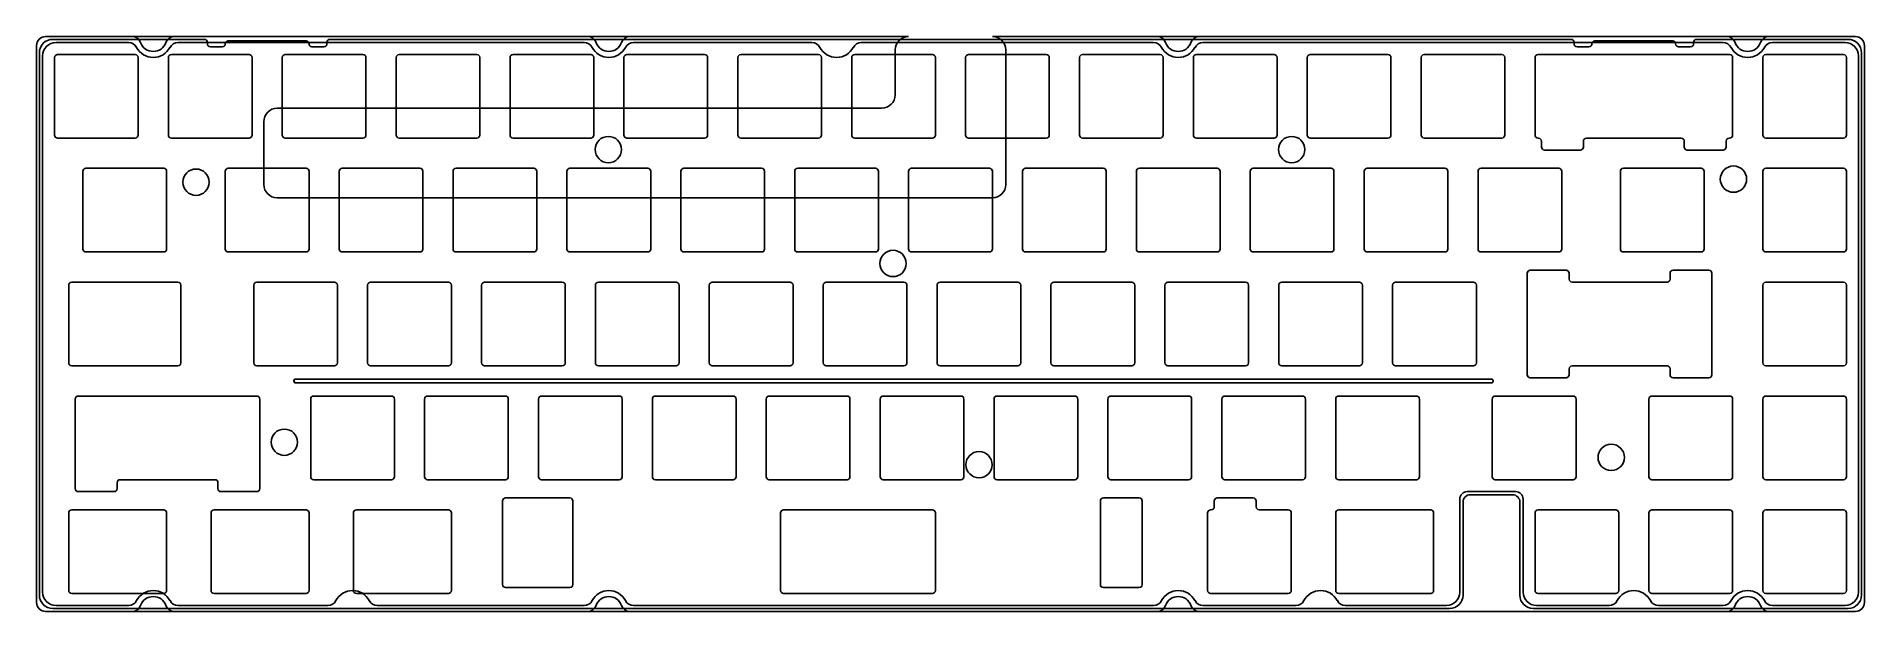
# Model space of a CAD drawing. Header units: millimetres. Extents: x 30 to 336, y 28 to 125.
import ezdxf

# ---------------------------------------------------------------- set-up
doc = ezdxf.new("R2010")
doc.units = ezdxf.units.MM
for name, color, linetype in [('KeepOutLayer', 6, 'Continuous'), ('Mechanical2', 216, 'Continuous'), ('MultiLayer', 9, 'Continuous')]:
    doc.layers.add(name, color=color, linetype=linetype)

msp = doc.modelspace()

# ---------------------------------------------------------------- linework, layer by layer
at = {"layer": 'KeepOutLayer'}
for p, q in [((33.59, 123.57), (45.74, 123.57)), ((52.66, 122.76), (52.66, 122.76)), ((52.66, 122.76), (52.66, 122.76)), ((53.99, 123.57), (121.94, 123.57)), ((130.19, 123.57), (160.04, 123.57)), ((166.96, 122.76), (166.96, 122.76)), ((166.96, 122.76), (166.96, 122.76)), ((168.29, 123.57), (217.19, 123.57)), ((225.44, 123.57), (312.44, 123.57)), ((319.36, 122.76), (319.36, 122.76)), ((319.36, 122.76), (319.36, 122.76)), ((320.69, 123.57), (332.84, 123.57)), ((320.69, 123.57), (332.84, 123.57)), ((31.34, 31.62), (31.34, 121.32)), ((31.34, 31.62), (31.34, 121.32)), ((335.09, 31.62), (335.09, 121.32)), ((73.68, 67.25), (273.7, 67.25)), ((73.68, 66.65), (273.7, 66.65)), ((268.41, 31.62), (268.41, 47.17)), ((268.41, 31.62), (268.41, 47.17)), ((269.66, 48.42), (277.74, 48.42)), ((269.66, 48.42), (277.74, 48.42)), ((278.99, 31.62), (278.99, 47.17)), ((278.99, 31.62), (278.99, 47.17)), ((33.59, 29.37), (45.74, 29.37)), ((52.66, 30.18), (52.66, 30.18)), ((52.66, 30.18), (52.66, 30.18)), ((53.99, 29.37), (79.08, 29.37)), ((80.41, 30.18), (80.41, 30.18)), ((80.41, 30.18), (80.41, 30.18)), ((87.32, 29.37), (121.94, 29.37)), ((130.19, 29.37), (217.19, 29.37)), ((225.44, 29.37), (241, 29.37)), ((249.25, 29.37), (266.16, 29.37)), ((249.25, 29.37), (266.16, 29.37)), ((281.24, 29.37), (293.39, 29.37)), ((281.24, 29.37), (293.39, 29.37)), ((294.72, 30.18), (294.72, 30.18)), ((301.64, 29.37), (312.44, 29.37)), ((319.36, 30.18), (319.36, 30.18)), ((319.36, 30.18), (319.36, 30.18)), ((320.69, 29.37), (332.84, 29.37))]:
    msp.add_line(p, q, dxfattribs=at)
for centre, radius, start, end in [((33.59, 121.32), 2.25, 90, 180), ((33.59, 121.32), 2.25, 90, 180), ((45.74, 122.07), 1.5, 27.5398, 90), ((45.74, 122.07), 1.5, 27.5398, 90), ((49.86, 124.22), 3.15, 207.5399, 332.4601), ((49.86, 124.22), 3.15, 207.5399, 332.4601), ((53.99, 122.07), 1.5, 90, 152.4601), ((53.99, 122.07), 1.5, 90, 152.4601), ((121.94, 122.07), 1.5, 27.5398, 90), ((126.06, 124.22), 3.15, 207.5399, 332.4601), ((130.19, 122.07), 1.5, 90, 152.4601), ((160.04, 122.07), 1.5, 27.5398, 90), ((160.04, 122.07), 1.5, 27.5398, 90), ((164.16, 124.22), 3.15, 207.5399, 332.4601), ((164.16, 124.22), 3.15, 207.5399, 332.4601), ((168.29, 122.07), 1.5, 90, 152.4601), ((168.29, 122.07), 1.5, 90, 152.4601), ((217.19, 122.07), 1.5, 27.5398, 90), ((221.31, 124.22), 3.15, 207.5399, 332.4601), ((225.44, 122.07), 1.5, 90, 152.4601), ((312.44, 122.07), 1.5, 27.5398, 90), ((312.44, 122.07), 1.5, 27.5398, 90), ((316.56, 124.22), 3.15, 207.5399, 332.4601), ((316.56, 124.22), 3.15, 207.5399, 332.4601), ((320.69, 122.07), 1.5, 90, 152.4601), ((320.69, 122.07), 1.5, 90, 152.4601), ((332.84, 121.32), 2.25, 0, 90), ((73.68, 66.95), 0.3, 90, 270), ((273.7, 66.95), 0.3, 270, 90), ((269.66, 47.17), 1.25, 90, 180), ((269.66, 47.17), 1.25, 90, 180), ((277.74, 47.17), 1.25, 0, 90), ((277.74, 47.17), 1.25, 0, 90), ((33.59, 31.62), 2.25, 180, 270), ((33.59, 31.62), 2.25, 180, 270), ((49.86, 28.72), 3.15, 27.5399, 152.4601), ((49.86, 28.72), 3.15, 27.5399, 152.4601), ((83.2, 28.72), 3.15, 27.5399, 152.4601), ((83.2, 28.72), 3.15, 27.5399, 152.4601), ((126.06, 28.72), 3.15, 27.5399, 152.4601), ((221.31, 28.72), 3.15, 27.5399, 152.4601), ((245.12, 28.72), 3.15, 27.5399, 152.4601), ((266.16, 31.62), 2.25, 270, 0), ((266.16, 31.62), 2.25, 270, 0), ((281.24, 31.62), 2.25, 180, 270), ((281.24, 31.62), 2.25, 180, 270), ((297.51, 28.72), 3.15, 27.5399, 152.4601), ((297.51, 28.72), 3.15, 27.5399, 152.4601), ((316.56, 28.72), 3.15, 27.5399, 152.4601), ((316.56, 28.72), 3.15, 27.5399, 152.4601), ((332.84, 31.62), 2.25, 270, 0), ((332.84, 31.62), 2.25, 270, 0), ((45.74, 30.87), 1.5, 270, 332.4602), ((53.99, 30.87), 1.5, 207.5399, 270), ((53.99, 30.87), 1.5, 207.5399, 270), ((79.08, 30.87), 1.5, 270, 332.4601), ((79.08, 30.87), 1.5, 270, 332.4601), ((87.32, 30.87), 1.5, 207.5399, 270), ((87.32, 30.87), 1.5, 207.5399, 270), ((121.94, 30.87), 1.5, 270, 332.4602), ((130.19, 30.87), 1.5, 207.5399, 270), ((217.19, 30.87), 1.5, 270, 332.4602), ((225.44, 30.87), 1.5, 207.5399, 270), ((241, 30.87), 1.5, 270, 332.4602), ((249.25, 30.87), 1.5, 207.5399, 270), ((293.39, 30.87), 1.5, 270, 332.4601), ((293.39, 30.87), 1.5, 270, 332.4601), ((301.64, 30.87), 1.5, 207.5399, 270), ((301.64, 30.87), 1.5, 207.5399, 270), ((312.44, 30.87), 1.5, 270, 332.4602), ((312.44, 30.87), 1.5, 270, 332.4602), ((320.69, 30.87), 1.5, 207.5399, 270)]:
    msp.add_arc(centre, radius, start, end, dxfattribs=at)
at = {"layer": 'Mechanical2'}
for p, q in [((30.34, 29.87), (30.34, 123.07)), ((31.84, 124.57), (176.21, 124.57)), ((33.06, 124.1), (58.41, 124.1)), ((38.8, 124.57), (45.87, 124.57)), ((58.91, 123.35), (58.91, 123.6)), ((59.41, 122.85), (61.41, 122.85)), ((62.41, 123.85), (75.41, 123.85)), ((76.41, 122.85), (78.41, 122.85)), ((78.91, 123.35), (78.91, 123.6)), ((79.41, 124.1), (287.01, 124.1)), ((132.8, 124.57), (139.87, 124.57)), ((173.96, 114.82), (173.96, 122.32)), ((190.21, 124.57), (334.59, 124.57)), ((192.46, 99.82), (192.46, 122.32)), ((226.55, 124.57), (233.62, 124.57)), ((287.51, 123.35), (287.51, 123.6)), ((288.01, 122.85), (290.01, 122.85)), ((291.01, 123.85), (304.01, 123.85)), ((305.01, 122.85), (307.01, 122.85)), ((307.51, 123.35), (307.51, 123.6)), ((308.01, 124.1), (333.36, 124.1)), ((320.55, 124.57), (327.62, 124.57)), ((336.09, 29.87), (336.09, 123.07)), ((30.81, 31.1), (30.81, 121.85)), ((33.34, 108.07), (33.34, 121.07)), ((33.84, 121.57), (46.84, 121.57)), ((47.34, 108.07), (47.34, 121.07)), ((52.39, 108.07), (52.39, 121.07)), ((52.89, 121.57), (65.89, 121.57)), ((66.39, 108.07), (66.39, 121.07)), ((71.44, 108.07), (71.44, 121.07)), ((71.94, 121.57), (84.94, 121.57)), ((85.44, 108.07), (85.44, 121.07)), ((90.49, 108.07), (90.49, 121.07)), ((90.99, 121.57), (103.99, 121.57)), ((104.49, 108.07), (104.49, 121.07)), ((109.54, 108.07), (109.54, 121.07)), ((110.04, 121.57), (123.04, 121.57)), ((123.54, 108.07), (123.54, 121.07)), ((128.59, 108.07), (128.59, 121.07)), ((129.09, 121.57), (142.09, 121.57)), ((142.59, 108.07), (142.59, 121.07)), ((147.64, 108.07), (147.64, 121.07)), ((148.14, 121.57), (161.14, 121.57)), ((161.64, 108.07), (161.64, 121.07)), ((166.69, 108.07), (166.69, 121.07)), ((167.19, 121.57), (180.19, 121.57)), ((180.69, 108.07), (180.69, 121.07)), ((185.74, 108.07), (185.74, 121.07)), ((186.24, 121.57), (199.24, 121.57)), ((199.74, 108.07), (199.74, 121.07)), ((204.79, 108.07), (204.79, 121.07)), ((205.29, 121.57), (218.29, 121.57)), ((218.79, 108.07), (218.79, 121.07)), ((223.84, 108.07), (223.84, 121.07)), ((224.34, 121.57), (237.34, 121.57)), ((237.84, 108.07), (237.84, 121.07)), ((242.89, 108.07), (242.89, 121.07)), ((243.39, 121.57), (256.39, 121.57)), ((256.89, 108.07), (256.89, 121.07)), ((261.94, 108.07), (261.94, 121.07)), ((262.44, 121.57), (275.44, 121.57)), ((275.94, 108.07), (275.94, 121.07)), ((280.99, 108.07), (280.99, 121.07)), ((281.49, 121.57), (313.54, 121.57)), ((314.04, 108.07), (314.04, 121.07)), ((319.09, 108.07), (319.09, 121.07)), ((319.59, 121.57), (332.59, 121.57)), ((333.09, 108.07), (333.09, 121.07)), ((335.61, 31.1), (335.61, 121.85)), ((68.34, 99.82), (68.34, 110.32)), ((70.59, 112.57), (171.71, 112.57)), ((33.84, 107.57), (46.84, 107.57)), ((52.89, 107.57), (65.89, 107.57)), ((71.94, 107.57), (84.94, 107.57)), ((90.99, 107.57), (103.99, 107.57)), ((110.04, 107.57), (123.04, 107.57)), ((129.09, 107.57), (142.09, 107.57)), ((148.14, 107.57), (161.14, 107.57)), ((167.19, 107.57), (180.19, 107.57)), ((186.24, 107.57), (199.24, 107.57)), ((205.29, 107.57), (218.29, 107.57)), ((224.34, 107.57), (237.34, 107.57)), ((243.39, 107.57), (256.39, 107.57)), ((262.44, 107.57), (275.44, 107.57)), ((281.49, 107.57), (281.57, 107.57)), ((282.07, 106.07), (282.07, 107.07)), ((289.07, 106.07), (289.07, 107.07)), ((289.57, 107.57), (305.45, 107.57)), ((305.95, 106.07), (305.95, 107.07)), ((312.95, 106.07), (312.95, 107.07)), ((313.45, 107.57), (313.54, 107.57)), ((319.59, 107.57), (332.59, 107.57)), ((282.57, 105.57), (288.57, 105.57)), ((306.45, 105.57), (312.45, 105.57)), ((38.1, 89.02), (38.1, 102.02)), ((38.6, 102.52), (51.6, 102.52)), ((52.1, 89.02), (52.1, 102.02)), ((61.91, 89.02), (61.91, 102.02)), ((62.41, 102.52), (75.41, 102.52)), ((75.91, 89.02), (75.91, 102.02)), ((80.96, 89.02), (80.96, 102.02)), ((81.46, 102.52), (94.46, 102.52)), ((94.96, 89.02), (94.96, 102.02)), ((100.01, 89.02), (100.01, 102.02)), ((100.51, 102.52), (113.51, 102.52)), ((114.01, 89.02), (114.01, 102.02)), ((119.06, 89.02), (119.06, 102.02)), ((119.56, 102.52), (132.56, 102.52)), ((133.06, 89.02), (133.06, 102.02)), ((138.11, 89.02), (138.11, 102.02)), ((138.61, 102.52), (151.61, 102.52)), ((152.11, 89.02), (152.11, 102.02)), ((157.16, 89.02), (157.16, 102.02)), ((157.66, 102.52), (170.66, 102.52)), ((171.16, 89.02), (171.16, 102.02)), ((176.21, 89.02), (176.21, 102.02)), ((176.71, 102.52), (189.71, 102.52)), ((190.21, 89.02), (190.21, 102.02)), ((195.26, 89.02), (195.26, 102.02)), ((195.76, 102.52), (208.76, 102.52)), ((209.26, 89.02), (209.26, 102.02)), ((214.31, 89.02), (214.31, 102.02)), ((214.81, 102.52), (227.81, 102.52)), ((228.31, 89.02), (228.31, 102.02)), ((233.36, 89.02), (233.36, 102.02)), ((233.86, 102.52), (246.86, 102.52)), ((247.36, 89.02), (247.36, 102.02)), ((252.41, 89.02), (252.41, 102.02)), ((252.91, 102.52), (265.91, 102.52)), ((266.41, 89.02), (266.41, 102.02)), ((271.46, 89.02), (271.46, 102.02)), ((271.96, 102.52), (284.96, 102.52)), ((285.46, 89.02), (285.46, 102.02)), ((295.27, 89.02), (295.27, 102.02)), ((295.77, 102.52), (308.77, 102.52)), ((309.27, 89.02), (309.27, 102.02)), ((319.09, 89.02), (319.09, 102.02)), ((319.59, 102.52), (332.59, 102.52)), ((333.09, 89.02), (333.09, 102.02)), ((70.59, 97.57), (190.21, 97.57)), ((38.6, 88.52), (51.6, 88.52)), ((62.41, 88.52), (75.41, 88.52)), ((81.46, 88.52), (94.46, 88.52)), ((100.51, 88.52), (113.51, 88.52)), ((119.56, 88.52), (132.56, 88.52)), ((138.61, 88.52), (151.61, 88.52)), ((157.66, 88.52), (170.66, 88.52)), ((176.71, 88.52), (189.71, 88.52)), ((195.76, 88.52), (208.76, 88.52)), ((214.81, 88.52), (227.81, 88.52)), ((233.86, 88.52), (246.86, 88.52)), ((252.91, 88.52), (265.91, 88.52)), ((271.96, 88.52), (284.96, 88.52)), ((295.77, 88.52), (308.77, 88.52)), ((319.59, 88.52), (332.59, 88.52)), ((35.72, 69.97), (35.72, 82.97)), ((36.22, 83.47), (53.98, 83.47)), ((54.48, 69.97), (54.48, 82.97)), ((66.67, 69.97), (66.67, 82.97)), ((67.17, 83.47), (80.17, 83.47)), ((80.67, 69.97), (80.67, 82.97)), ((85.72, 69.97), (85.72, 82.97)), ((86.22, 83.47), (99.22, 83.47)), ((99.72, 69.97), (99.72, 82.97)), ((104.77, 69.97), (104.77, 82.97)), ((105.27, 83.47), (118.27, 83.47)), ((118.77, 69.97), (118.77, 82.97)), ((123.82, 69.97), (123.82, 82.97)), ((124.32, 83.47), (137.32, 83.47)), ((137.82, 69.97), (137.82, 82.97)), ((142.87, 69.97), (142.87, 82.97)), ((143.37, 83.47), (156.37, 83.47)), ((156.87, 69.97), (156.87, 82.97)), ((161.92, 69.97), (161.92, 82.97)), ((162.42, 83.47), (175.42, 83.47)), ((175.92, 69.97), (175.92, 82.97)), ((180.97, 69.97), (180.97, 82.97)), ((181.47, 83.47), (194.47, 83.47)), ((194.97, 69.97), (194.97, 82.97)), ((200.02, 69.97), (200.02, 82.97)), ((200.52, 83.47), (213.52, 83.47)), ((214.02, 69.97), (214.02, 82.97)), ((219.07, 69.97), (219.07, 82.97)), ((219.57, 83.47), (232.57, 83.47)), ((233.07, 69.97), (233.07, 82.97)), ((238.12, 69.97), (238.12, 82.97)), ((238.62, 83.47), (251.62, 83.47)), ((252.12, 69.97), (252.12, 82.97)), ((257.17, 69.97), (257.17, 82.97)), ((257.67, 83.47), (270.67, 83.47)), ((271.17, 69.97), (271.17, 82.97)), ((279.69, 67.97), (279.69, 84.97)), ((280.19, 85.47), (286.19, 85.47)), ((286.69, 83.97), (286.69, 84.97)), ((287.19, 83.47), (303.07, 83.47)), ((303.57, 83.97), (303.57, 84.97)), ((304.07, 85.47), (310.07, 85.47)), ((310.57, 67.97), (310.57, 84.97)), ((319.09, 69.97), (319.09, 82.97)), ((319.59, 83.47), (332.59, 83.47)), ((333.09, 69.97), (333.09, 82.97)), ((36.22, 69.47), (53.98, 69.47)), ((67.17, 69.47), (80.17, 69.47)), ((86.22, 69.47), (99.22, 69.47)), ((105.27, 69.47), (118.27, 69.47)), ((124.32, 69.47), (137.32, 69.47)), ((143.37, 69.47), (156.37, 69.47)), ((162.42, 69.47), (175.42, 69.47)), ((181.47, 69.47), (194.47, 69.47)), ((200.52, 69.47), (213.52, 69.47)), ((219.57, 69.47), (232.57, 69.47)), ((238.62, 69.47), (251.62, 69.47)), ((257.67, 69.47), (270.67, 69.47)), ((280.19, 67.47), (286.19, 67.47)), ((286.69, 67.97), (286.69, 68.97)), ((287.19, 69.47), (303.07, 69.47)), ((303.57, 67.97), (303.57, 68.97)), ((304.07, 67.47), (310.07, 67.47)), ((319.59, 69.47), (332.59, 69.47)), ((37.31, 64.42), (67.18, 64.42)), ((76.7, 64.42), (89.7, 64.42)), ((95.75, 64.42), (108.75, 64.42)), ((114.8, 64.42), (127.8, 64.42)), ((133.85, 64.42), (146.85, 64.42)), ((152.9, 64.42), (165.9, 64.42)), ((171.95, 64.42), (184.95, 64.42)), ((191, 64.42), (204, 64.42)), ((210.05, 64.42), (223.05, 64.42)), ((229.1, 64.42), (242.1, 64.42)), ((248.15, 64.42), (261.15, 64.42)), ((274.34, 64.42), (287.34, 64.42)), ((300.54, 64.42), (313.54, 64.42)), ((319.59, 64.42), (332.59, 64.42)), ((36.81, 48.92), (36.81, 63.92)), ((67.68, 48.92), (67.68, 63.92)), ((76.2, 50.92), (76.2, 63.92)), ((90.2, 50.92), (90.2, 63.92)), ((95.25, 50.92), (95.25, 63.92)), ((109.25, 50.92), (109.25, 63.92)), ((114.3, 50.92), (114.3, 63.92)), ((128.3, 50.92), (128.3, 63.92)), ((133.35, 50.92), (133.35, 63.92)), ((147.35, 50.92), (147.35, 63.92)), ((152.4, 50.92), (152.4, 63.92)), ((166.4, 50.92), (166.4, 63.92)), ((171.45, 50.92), (171.45, 63.92)), ((185.45, 50.92), (185.45, 63.92)), ((190.5, 50.92), (190.5, 63.92)), ((204.5, 50.92), (204.5, 63.92)), ((209.55, 50.92), (209.55, 63.92)), ((223.55, 50.92), (223.55, 63.92)), ((228.6, 50.92), (228.6, 63.92)), ((242.6, 50.92), (242.6, 63.92)), ((247.65, 50.92), (247.65, 63.92)), ((261.65, 50.92), (261.65, 63.92)), ((273.84, 50.92), (273.84, 63.92)), ((287.84, 50.92), (287.84, 63.92)), ((300.04, 50.92), (300.04, 63.92)), ((314.04, 50.92), (314.04, 63.92)), ((319.09, 50.92), (319.09, 63.92)), ((333.09, 50.92), (333.09, 63.92)), ((43.81, 48.92), (43.81, 49.92)), ((44.31, 50.42), (60.18, 50.42)), ((60.68, 48.92), (60.68, 49.92)), ((76.7, 50.42), (89.7, 50.42)), ((95.75, 50.42), (108.75, 50.42)), ((114.8, 50.42), (127.8, 50.42)), ((133.85, 50.42), (146.85, 50.42)), ((152.9, 50.42), (165.9, 50.42)), ((171.95, 50.42), (184.95, 50.42)), ((191, 50.42), (204, 50.42)), ((210.05, 50.42), (223.05, 50.42)), ((229.1, 50.42), (242.1, 50.42)), ((248.15, 50.42), (261.15, 50.42)), ((274.34, 50.42), (287.34, 50.42)), ((300.54, 50.42), (313.54, 50.42)), ((319.59, 50.42), (332.59, 50.42)), ((37.31, 48.42), (43.31, 48.42)), ((61.18, 48.42), (67.18, 48.42)), ((108.28, 32.87), (108.28, 46.87)), ((108.78, 47.37), (119.54, 47.37)), ((120.04, 32.87), (120.04, 46.87)), ((208.28, 32.87), (208.28, 46.87)), ((208.78, 47.37), (214.78, 47.37)), ((215.28, 32.87), (215.28, 46.87)), ((227.34, 45.87), (227.34, 46.87)), ((227.84, 47.37), (233.84, 47.37)), ((234.34, 45.87), (234.34, 46.87)), ((268.94, 31.1), (268.94, 46.65)), ((270.19, 47.9), (277.21, 47.9)), ((278.46, 31.1), (278.46, 46.65)), ((35.72, 31.87), (35.72, 44.87)), ((36.22, 45.37), (51.6, 45.37)), ((52.1, 31.87), (52.1, 44.87)), ((59.53, 31.87), (59.53, 44.87)), ((60.03, 45.37), (75.41, 45.37)), ((75.91, 31.87), (75.91, 44.87)), ((83.34, 31.87), (83.34, 44.87)), ((83.84, 45.37), (99.22, 45.37)), ((99.72, 31.87), (99.72, 44.87)), ((154.78, 31.87), (154.78, 44.87)), ((155.28, 45.37), (180.19, 45.37)), ((180.69, 31.87), (180.69, 44.87)), ((226.22, 31.87), (226.22, 44.87)), ((226.72, 45.37), (226.84, 45.37)), ((234.84, 45.37), (239.72, 45.37)), ((240.22, 31.87), (240.22, 44.87)), ((247.65, 31.87), (247.65, 44.87)), ((248.15, 45.37), (263.53, 45.37)), ((264.03, 31.87), (264.03, 44.87)), ((280.99, 31.87), (280.99, 44.87)), ((281.49, 45.37), (294.49, 45.37)), ((294.99, 31.87), (294.99, 44.87)), ((300.04, 31.87), (300.04, 44.87)), ((300.54, 45.37), (313.54, 45.37)), ((314.04, 31.87), (314.04, 44.87)), ((319.09, 31.87), (319.09, 44.87)), ((319.59, 45.37), (332.59, 45.37)), ((333.09, 31.87), (333.09, 44.87)), ((36.22, 31.37), (51.6, 31.37)), ((60.03, 31.37), (75.41, 31.37)), ((83.84, 31.37), (99.22, 31.37)), ((108.78, 32.37), (119.54, 32.37)), ((155.28, 31.37), (180.19, 31.37)), ((208.78, 32.37), (214.78, 32.37)), ((226.72, 31.37), (239.72, 31.37)), ((248.15, 31.37), (263.53, 31.37)), ((281.49, 31.37), (294.49, 31.37)), ((300.54, 31.37), (313.54, 31.37)), ((319.59, 31.37), (332.59, 31.37)), ((31.84, 28.37), (334.59, 28.37)), ((33.06, 28.85), (266.69, 28.85)), ((38.8, 28.37), (45.87, 28.37)), ((132.8, 28.37), (139.87, 28.37)), ((226.55, 28.37), (233.62, 28.37)), ((280.71, 28.85), (333.36, 28.85)), ((320.55, 28.37), (327.62, 28.37))]:
    msp.add_line(p, q, dxfattribs=at)
for centre, radius, start, end in [((31.84, 123.07), 1.5, 90, 180), ((33.06, 121.85), 2.25, 90, 180), ((46.33, 123.07), 1.5, 19.4713, 90.0001), ((49.86, 124.32), 2.25, 199.4712, 340.5288), ((53.4, 123.07), 1.5, 89.9999, 160.5287), ((58.41, 123.6), 0.5, 0, 90), ((59.41, 123.35), 0.5, 180, 270), ((61.41, 123.35), 0.5, 270, 0), ((62.41, 123.35), 0.5, 90, 180), ((75.41, 123.35), 0.5, 0, 90), ((76.41, 123.35), 0.5, 180, 270), ((78.41, 123.35), 0.5, 270, 0), ((79.41, 123.6), 0.5, 90, 180), ((122.53, 123.07), 1.5, 19.4713, 90.0001), ((126.06, 124.32), 2.25, 199.4712, 340.5288), ((129.6, 123.07), 1.5, 89.9999, 160.5287), ((176.21, 122.32), 2.25, 90, 180), ((190.21, 122.32), 2.25, 360, 90), ((217.78, 123.07), 1.5, 19.4713, 90.0001), ((221.31, 124.32), 2.25, 199.4712, 340.5288), ((224.85, 123.07), 1.5, 89.9999, 160.5287), ((287.01, 123.6), 0.5, 0, 90), ((288.01, 123.35), 0.5, 180, 270), ((290.01, 123.35), 0.5, 270, 0), ((291.01, 123.35), 0.5, 90, 180), ((304.01, 123.35), 0.5, 0, 90), ((305.01, 123.35), 0.5, 180, 270), ((307.01, 123.35), 0.5, 270, 0), ((308.01, 123.6), 0.5, 90, 180), ((313.03, 123.07), 1.5, 19.4713, 90.0001), ((316.56, 124.32), 2.25, 199.4712, 340.5288), ((320.1, 123.07), 1.5, 89.9999, 160.5287), ((333.36, 121.85), 2.25, 0, 90), ((334.59, 123.07), 1.5, 0, 90), ((33.84, 121.07), 0.5, 90, 180), ((46.84, 121.07), 0.5, 0, 90), ((52.89, 121.07), 0.5, 90, 180), ((65.89, 121.07), 0.5, 0, 90), ((71.94, 121.07), 0.5, 90, 180), ((84.94, 121.07), 0.5, 0, 90), ((90.99, 121.07), 0.5, 90, 180), ((103.99, 121.07), 0.5, 0, 90), ((110.04, 121.07), 0.5, 90, 180), ((123.04, 121.07), 0.5, 0, 90), ((129.09, 121.07), 0.5, 90, 180), ((142.09, 121.07), 0.5, 0, 90), ((148.14, 121.07), 0.5, 90, 180), ((161.14, 121.07), 0.5, 0, 90), ((167.19, 121.07), 0.5, 90, 180), ((180.19, 121.07), 0.5, 0, 90), ((186.24, 121.07), 0.5, 90, 180), ((199.24, 121.07), 0.5, 0, 90), ((205.29, 121.07), 0.5, 90, 180), ((218.29, 121.07), 0.5, 0, 90), ((224.34, 121.07), 0.5, 90, 180), ((237.34, 121.07), 0.5, 0, 90), ((243.39, 121.07), 0.5, 90, 180), ((256.39, 121.07), 0.5, 0, 90), ((262.44, 121.07), 0.5, 90, 180), ((275.44, 121.07), 0.5, 0, 90), ((281.49, 121.07), 0.5, 90, 180), ((313.54, 121.07), 0.5, 0, 90), ((319.59, 121.07), 0.5, 90, 180), ((332.59, 121.07), 0.5, 0, 90), ((171.71, 114.82), 2.25, 270, 0), ((70.59, 110.32), 2.25, 90, 180), ((33.84, 108.07), 0.5, 180, 270), ((46.84, 108.07), 0.5, 270, 0), ((52.89, 108.07), 0.5, 180, 270), ((65.89, 108.07), 0.5, 270, 0), ((71.94, 108.07), 0.5, 180, 270), ((84.94, 108.07), 0.5, 270, 0), ((90.99, 108.07), 0.5, 180, 270), ((103.99, 108.07), 0.5, 270, 0), ((110.04, 108.07), 0.5, 180, 270), ((123.04, 108.07), 0.5, 270, 0), ((129.09, 108.07), 0.5, 180, 270), ((142.09, 108.07), 0.5, 270, 0), ((148.14, 108.07), 0.5, 180, 270), ((161.14, 108.07), 0.5, 270, 0), ((167.19, 108.07), 0.5, 180, 270), ((180.19, 108.07), 0.5, 270, 0), ((186.24, 108.07), 0.5, 180, 270), ((199.24, 108.07), 0.5, 270, 0), ((205.29, 108.07), 0.5, 180, 270), ((218.29, 108.07), 0.5, 270, 0), ((224.34, 108.07), 0.5, 180, 270), ((237.34, 108.07), 0.5, 270, 0), ((243.39, 108.07), 0.5, 180, 270), ((256.39, 108.07), 0.5, 270, 0), ((262.44, 108.07), 0.5, 180, 270), ((275.44, 108.07), 0.5, 270, 0), ((281.49, 108.07), 0.5, 180, 270), ((281.57, 107.07), 0.5, 0, 90), ((289.57, 107.07), 0.5, 90, 180), ((305.45, 107.07), 0.5, 0, 90), ((313.45, 107.07), 0.5, 90, 180), ((313.54, 108.07), 0.5, 270, 0), ((319.59, 108.07), 0.5, 180, 270), ((332.59, 108.07), 0.5, 270, 0), ((282.57, 106.07), 0.5, 180, 270), ((288.57, 106.07), 0.5, 270, 0), ((306.45, 106.07), 0.5, 180, 270), ((312.45, 106.07), 0.5, 270, 0), ((38.6, 102.02), 0.5, 90, 180), ((51.6, 102.02), 0.5, 0, 90), ((62.41, 102.02), 0.5, 90, 180), ((75.41, 102.02), 0.5, 0, 90), ((81.46, 102.02), 0.5, 90, 180), ((94.46, 102.02), 0.5, 0, 90), ((100.51, 102.02), 0.5, 90, 180), ((113.51, 102.02), 0.5, 0, 90), ((119.56, 102.02), 0.5, 90, 180), ((132.56, 102.02), 0.5, 0, 90), ((138.61, 102.02), 0.5, 90, 180), ((151.61, 102.02), 0.5, 0, 90), ((157.66, 102.02), 0.5, 90, 180), ((170.66, 102.02), 0.5, 0, 90), ((176.71, 102.02), 0.5, 90, 180), ((189.71, 102.02), 0.5, 0, 90), ((195.76, 102.02), 0.5, 90, 180), ((208.76, 102.02), 0.5, 0, 90), ((214.81, 102.02), 0.5, 90, 180), ((227.81, 102.02), 0.5, 0, 90), ((233.86, 102.02), 0.5, 90, 180), ((246.86, 102.02), 0.5, 0, 90), ((252.91, 102.02), 0.5, 90, 180), ((265.91, 102.02), 0.5, 0, 90), ((271.96, 102.02), 0.5, 90, 180), ((284.96, 102.02), 0.5, 0, 90), ((295.77, 102.02), 0.5, 90, 180), ((308.77, 102.02), 0.5, 0, 90), ((319.59, 102.02), 0.5, 90, 180), ((332.59, 102.02), 0.5, 0, 90), ((70.59, 99.82), 2.25, 180, 270), ((190.21, 99.82), 2.25, 270, 0), ((38.6, 89.02), 0.5, 180, 270), ((51.6, 89.02), 0.5, 270, 0), ((62.41, 89.02), 0.5, 180, 270), ((75.41, 89.02), 0.5, 270, 0), ((81.46, 89.02), 0.5, 180, 270), ((94.46, 89.02), 0.5, 270, 0), ((100.51, 89.02), 0.5, 180, 270), ((113.51, 89.02), 0.5, 270, 0), ((119.56, 89.02), 0.5, 180, 270), ((132.56, 89.02), 0.5, 270, 0), ((138.61, 89.02), 0.5, 180, 270), ((151.61, 89.02), 0.5, 270, 0), ((157.66, 89.02), 0.5, 180, 270), ((170.66, 89.02), 0.5, 270, 0), ((176.71, 89.02), 0.5, 180, 270), ((189.71, 89.02), 0.5, 270, 0), ((195.76, 89.02), 0.5, 180, 270), ((208.76, 89.02), 0.5, 270, 0), ((214.81, 89.02), 0.5, 180, 270), ((227.81, 89.02), 0.5, 270, 0), ((233.86, 89.02), 0.5, 180, 270), ((246.86, 89.02), 0.5, 270, 0), ((252.91, 89.02), 0.5, 180, 270), ((265.91, 89.02), 0.5, 270, 0), ((271.96, 89.02), 0.5, 180, 270), ((284.96, 89.02), 0.5, 270, 0), ((295.77, 89.02), 0.5, 180, 270), ((308.77, 89.02), 0.5, 270, 0), ((319.59, 89.02), 0.5, 180, 270), ((332.59, 89.02), 0.5, 270, 0), ((36.22, 82.97), 0.5, 90, 180), ((53.98, 82.97), 0.5, 0, 90), ((67.17, 82.97), 0.5, 90, 180), ((80.17, 82.97), 0.5, 0, 90), ((86.22, 82.97), 0.5, 90, 180), ((99.22, 82.97), 0.5, 0, 90), ((105.27, 82.97), 0.5, 90, 180), ((118.27, 82.97), 0.5, 0, 90), ((124.32, 82.97), 0.5, 90, 180), ((137.32, 82.97), 0.5, 0, 90), ((143.37, 82.97), 0.5, 90, 180), ((156.37, 82.97), 0.5, 0, 90), ((162.42, 82.97), 0.5, 90, 180), ((175.42, 82.97), 0.5, 0, 90), ((181.47, 82.97), 0.5, 90, 180), ((194.47, 82.97), 0.5, 0, 90), ((200.52, 82.97), 0.5, 90, 180), ((213.52, 82.97), 0.5, 0, 90), ((219.57, 82.97), 0.5, 90, 180), ((232.57, 82.97), 0.5, 0, 90), ((238.62, 82.97), 0.5, 90, 180), ((251.62, 82.97), 0.5, 0, 90), ((257.67, 82.97), 0.5, 90, 180), ((270.67, 82.97), 0.5, 0, 90), ((280.19, 84.97), 0.5, 90, 180), ((286.19, 84.97), 0.5, 0, 90), ((287.19, 83.97), 0.5, 180, 270), ((303.07, 83.97), 0.5, 270, 0), ((304.07, 84.97), 0.5, 90, 180), ((310.07, 84.97), 0.5, 0, 90), ((319.59, 82.97), 0.5, 90, 180), ((332.59, 82.97), 0.5, 0, 90), ((36.22, 69.97), 0.5, 180, 270), ((53.98, 69.97), 0.5, 270, 0), ((67.17, 69.97), 0.5, 180, 270), ((80.17, 69.97), 0.5, 270, 0), ((86.22, 69.97), 0.5, 180, 270), ((99.22, 69.97), 0.5, 270, 0), ((105.27, 69.97), 0.5, 180, 270), ((118.27, 69.97), 0.5, 270, 0), ((124.32, 69.97), 0.5, 180, 270), ((137.32, 69.97), 0.5, 270, 0), ((143.37, 69.97), 0.5, 180, 270), ((156.37, 69.97), 0.5, 270, 0), ((162.42, 69.97), 0.5, 180, 270), ((175.42, 69.97), 0.5, 270, 0), ((181.47, 69.97), 0.5, 180, 270), ((194.47, 69.97), 0.5, 270, 0), ((200.52, 69.97), 0.5, 180, 270), ((213.52, 69.97), 0.5, 270, 0), ((219.57, 69.97), 0.5, 180, 270), ((232.57, 69.97), 0.5, 270, 0), ((238.62, 69.97), 0.5, 180, 270), ((251.62, 69.97), 0.5, 270, 0), ((257.67, 69.97), 0.5, 180, 270), ((270.67, 69.97), 0.5, 270, 0), ((280.19, 67.97), 0.5, 180, 270), ((286.19, 67.97), 0.5, 270, 0), ((287.19, 68.97), 0.5, 90, 180), ((303.07, 68.97), 0.5, 0, 90), ((304.07, 67.97), 0.5, 180, 270), ((310.07, 67.97), 0.5, 270, 0), ((319.59, 69.97), 0.5, 180, 270), ((332.59, 69.97), 0.5, 270, 0), ((37.31, 63.92), 0.5, 90, 180), ((67.18, 63.92), 0.5, 0, 90), ((76.7, 63.92), 0.5, 90, 180), ((89.7, 63.92), 0.5, 0, 90), ((95.75, 63.92), 0.5, 90, 180), ((108.75, 63.92), 0.5, 0, 90), ((114.8, 63.92), 0.5, 90, 180), ((127.8, 63.92), 0.5, 0, 90), ((133.85, 63.92), 0.5, 90, 180), ((146.85, 63.92), 0.5, 0, 90), ((152.9, 63.92), 0.5, 90, 180), ((165.9, 63.92), 0.5, 0, 90), ((171.95, 63.92), 0.5, 90, 180), ((184.95, 63.92), 0.5, 0, 90), ((191, 63.92), 0.5, 90, 180), ((204, 63.92), 0.5, 0, 90), ((210.05, 63.92), 0.5, 90, 180), ((223.05, 63.92), 0.5, 0, 90), ((229.1, 63.92), 0.5, 90, 180), ((242.1, 63.92), 0.5, 0, 90), ((248.15, 63.92), 0.5, 90, 180), ((261.15, 63.92), 0.5, 0, 90), ((274.34, 63.92), 0.5, 90, 180), ((287.34, 63.92), 0.5, 0, 90), ((300.54, 63.92), 0.5, 90, 180), ((313.54, 63.92), 0.5, 0, 90), ((319.59, 63.92), 0.5, 90, 180), ((332.59, 63.92), 0.5, 0, 90), ((37.31, 48.92), 0.5, 180, 270), ((43.31, 48.92), 0.5, 270, 0), ((44.31, 49.92), 0.5, 90, 180), ((60.18, 49.92), 0.5, 0, 90), ((61.18, 48.92), 0.5, 180, 270), ((67.18, 48.92), 0.5, 270, 0), ((76.7, 50.92), 0.5, 180, 270), ((89.7, 50.92), 0.5, 270, 0), ((95.75, 50.92), 0.5, 180, 270), ((108.75, 50.92), 0.5, 270, 0), ((114.8, 50.92), 0.5, 180, 270), ((127.8, 50.92), 0.5, 270, 0), ((133.85, 50.92), 0.5, 180, 270), ((146.85, 50.92), 0.5, 270, 0), ((152.9, 50.92), 0.5, 180, 270), ((165.9, 50.92), 0.5, 270, 0), ((171.95, 50.92), 0.5, 180, 270), ((184.95, 50.92), 0.5, 270, 0), ((191, 50.92), 0.5, 180, 270), ((204, 50.92), 0.5, 270, 0), ((210.05, 50.92), 0.5, 180, 270), ((223.05, 50.92), 0.5, 270, 0), ((229.1, 50.92), 0.5, 180, 270), ((242.1, 50.92), 0.5, 270, 0), ((248.15, 50.92), 0.5, 180, 270), ((261.15, 50.92), 0.5, 270, 0), ((274.34, 50.92), 0.5, 180, 270), ((287.34, 50.92), 0.5, 270, 0), ((300.54, 50.92), 0.5, 180, 270), ((313.54, 50.92), 0.5, 270, 0), ((319.59, 50.92), 0.5, 180, 270), ((332.59, 50.92), 0.5, 270, 0), ((108.78, 46.87), 0.5, 90, 180), ((119.54, 46.87), 0.5, 0, 90), ((208.78, 46.87), 0.5, 90, 180), ((214.78, 46.87), 0.5, 0, 90), ((226.84, 45.87), 0.5, 270, 0), ((227.84, 46.87), 0.5, 90, 180), ((233.84, 46.87), 0.5, 0, 90), ((234.84, 45.87), 0.5, 180, 270), ((270.19, 46.65), 1.25, 90, 180), ((277.21, 46.65), 1.25, 0, 90), ((36.22, 44.87), 0.5, 90, 180), ((51.6, 44.87), 0.5, 0, 90), ((60.03, 44.87), 0.5, 90, 180), ((75.41, 44.87), 0.5, 0, 90), ((83.84, 44.87), 0.5, 90, 180), ((99.22, 44.87), 0.5, 0, 90), ((155.28, 44.87), 0.5, 90, 180), ((180.19, 44.87), 0.5, 0, 90), ((226.72, 44.87), 0.5, 90, 180), ((239.72, 44.87), 0.5, 0, 90), ((248.15, 44.87), 0.5, 90, 180), ((263.53, 44.87), 0.5, 0, 90), ((281.49, 44.87), 0.5, 90, 180), ((294.49, 44.87), 0.5, 0, 90), ((300.54, 44.87), 0.5, 90, 180), ((313.54, 44.87), 0.5, 0, 90), ((319.59, 44.87), 0.5, 90, 180), ((332.59, 44.87), 0.5, 0, 90), ((33.06, 31.1), 2.25, 180, 270), ((36.22, 31.87), 0.5, 180, 270), ((49.86, 28.62), 2.25, 19.4712, 160.5288), ((51.6, 31.87), 0.5, 270, 0), ((60.03, 31.87), 0.5, 180, 270), ((75.41, 31.87), 0.5, 270, 0), ((83.84, 31.87), 0.5, 180, 270), ((99.22, 31.87), 0.5, 270, 0), ((108.78, 32.87), 0.5, 180, 270), ((119.54, 32.87), 0.5, 270, 0), ((126.06, 28.62), 2.25, 19.4712, 160.5288), ((155.28, 31.87), 0.5, 180, 270), ((180.19, 31.87), 0.5, 270, 0), ((208.78, 32.87), 0.5, 180, 270), ((214.78, 32.87), 0.5, 270, 0), ((221.31, 28.62), 2.25, 19.4712, 160.5288), ((226.72, 31.87), 0.5, 180, 270), ((239.72, 31.87), 0.5, 270, 0), ((248.15, 31.87), 0.5, 180, 270), ((263.53, 31.87), 0.5, 270, 0), ((266.69, 31.1), 2.25, 270, 0), ((280.71, 31.1), 2.25, 180, 270), ((281.49, 31.87), 0.5, 180, 270), ((294.49, 31.87), 0.5, 270, 0), ((300.54, 31.87), 0.5, 180, 270), ((313.54, 31.87), 0.5, 270, 0), ((316.56, 28.62), 2.25, 19.4712, 160.5288), ((319.59, 31.87), 0.5, 180, 270), ((332.59, 31.87), 0.5, 270, 0), ((333.36, 31.1), 2.25, 270, 0), ((31.84, 29.87), 1.5, 180, 270), ((46.33, 29.87), 1.5, 269.9999, 340.5287), ((53.4, 29.87), 1.5, 199.4713, 270.0001), ((122.53, 29.87), 1.5, 269.9999, 340.5287), ((129.6, 29.87), 1.5, 199.4713, 270.0001), ((217.78, 29.87), 1.5, 269.9999, 340.5287), ((224.85, 29.87), 1.5, 199.4713, 270.0001), ((313.03, 29.87), 1.5, 269.9999, 340.5287), ((320.1, 29.87), 1.5, 199.4713, 270.0001), ((334.59, 29.87), 1.5, 270, 0)]:
    msp.add_arc(centre, radius, start, end, dxfattribs=at)
at = {"layer": 'MultiLayer'}
for p, q in [((73.42, 67.12), (73.38, 67.01)), ((73.38, 67.01), (73.38, 66.89)), ((73.38, 66.89), (73.42, 66.78)), ((73.51, 67.2), (73.42, 67.12)), ((73.42, 66.78), (73.51, 66.69)), ((73.62, 67.25), (73.51, 67.2)), ((73.51, 66.69), (73.62, 66.65)), ((73.68, 67.25), (73.62, 67.25)), ((73.62, 66.65), (73.68, 66.65)), ((273.7, 67.25), (73.68, 67.25)), ((73.68, 66.65), (73.68, 66.65)), ((73.68, 66.65), (273.7, 66.65)), ((273.76, 67.25), (273.7, 67.25)), ((273.7, 67.25), (273.7, 67.25)), ((273.7, 66.65), (273.76, 66.65)), ((273.87, 67.2), (273.76, 67.25)), ((273.76, 66.65), (273.87, 66.69)), ((273.95, 67.12), (273.87, 67.2)), ((273.87, 66.69), (273.95, 66.78)), ((274, 67.01), (273.95, 67.12)), ((273.95, 66.78), (274, 66.89)), ((274, 66.89), (274, 67.01))]:
    msp.add_line(p, q, dxfattribs=at)
for centre in [(125.98, 105.66), (240.28, 105.66), (57.01, 100.2), (314.18, 100.71), (173.6, 86.6), (71.78, 56.69), (187.99, 52.93), (293.73, 54.15)]:
    msp.add_circle(centre, 2.2, dxfattribs=at)

doc.saveas('drawing.dxf')
